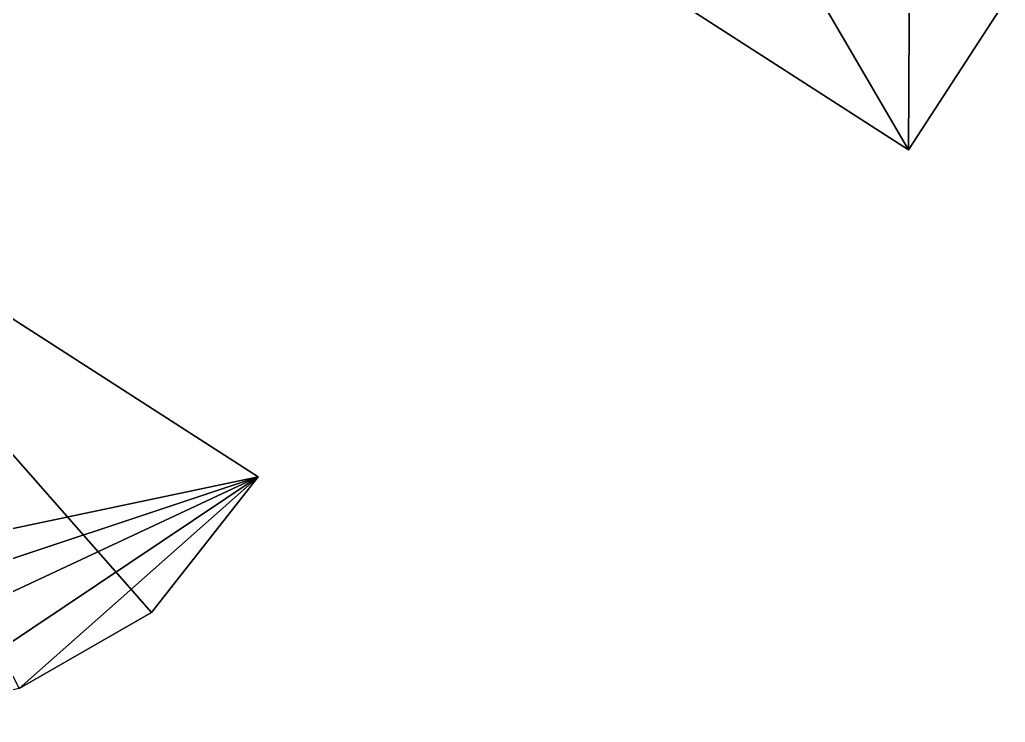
# Model space of a CAD drawing. Header units: metres. Extents: x -71 to 357, y -197 to 92.
# Drawn here: x 84.4 to 183.3, y -67.6 to 2.9 of the extents above; entities that cross this region are included whole.
import ezdxf

# ---------------------------------------------------------------- set-up
doc = ezdxf.new("R2010")
doc.units = ezdxf.units.M

msp = doc.modelspace()

# ---------------------------------------------------------------- linework, layer by layer
at = {"layer": 'Building Shading', "color": 195}
for points in [[(113.76953, 92.34123, 0.01), (84.46795, 47.22075, 0.01), (173.58987, -10.16639, 0.01)], [(113.76953, 92.34123, 0.01), (173.58987, -10.16639, 0.01), (183.28444, 4.76195, 0.01)], [(173.90221, 53.29061, 0.01), (173.58987, -10.16639, 0.01), (84.46795, 47.22075, 0.01)], [(173.90221, 53.29061, 0.01), (183.28444, 4.76195, 0.01), (173.58987, -10.16639, 0.01)], [(108.33925, -42.97226), (27.87789, -59.94089), (56.14882, -9.37668)], [(108.33925, -42.97226, 18), (27.87789, -59.94089, 18), (56.14882, -9.37668, 18)], [(56.14882, -9.37668), (84.36428, -64.22067), (97.63009, -56.57626)], [(56.14882, -9.37668), (97.63009, -56.57626), (108.33925, -42.97226)], [(56.14882, -9.37668, 18), (84.36428, -64.22067, 18), (97.63009, -56.57626, 18)], [(56.14882, -9.37668, 18), (97.63009, -56.57626, 18), (108.33925, -42.97226, 18)], [(108.33925, -42.97226, 18), (108.33925, -42.97226), (56.14882, -9.37668), (56.14882, -9.37668, 18)], [(56.14882, -9.37668, 18), (56.14882, -9.37668), (108.33925, -42.97226), (108.33925, -42.97226, 18)], [(108.33925, -42.97226), (40.71529, -65.47372), (27.87789, -59.94089)], [(108.33925, -42.97226, 18), (40.71529, -65.47372, 18), (27.87789, -59.94089, 18)], [(108.33925, -42.97226), (55.69039, -67.60251), (40.71529, -65.47372)], [(108.33925, -42.97226, 18), (55.69039, -67.60251, 18), (40.71529, -65.47372, 18)], [(108.33925, -42.97226), (72.81411, -66.75851), (55.69039, -67.60251)], [(108.33925, -42.97226, 18), (72.81411, -66.75851, 18), (55.69039, -67.60251, 18)], [(108.33925, -42.97226), (84.36428, -64.22067), (72.81411, -66.75851)], [(108.33925, -42.97226, 18), (84.36428, -64.22067, 18), (72.81411, -66.75851, 18)], [(108.33925, -42.97226), (97.63009, -56.57626), (84.36428, -64.22067)], [(108.33925, -42.97226, 18), (97.63009, -56.57626, 18), (84.36428, -64.22067, 18)], [(97.63009, -56.57626, 18), (97.63009, -56.57626), (108.33925, -42.97226), (108.33925, -42.97226, 18)], [(108.33925, -42.97226, 18), (108.33925, -42.97226), (97.63009, -56.57626), (97.63009, -56.57626, 18)], [(84.36428, -64.22067, 18), (84.36428, -64.22067), (97.63009, -56.57626), (97.63009, -56.57626, 18)], [(97.63009, -56.57626, 18), (97.63009, -56.57626), (84.36428, -64.22067), (84.36428, -64.22067, 18)]]:
    msp.add_3dface(points, dxfattribs=at)

doc.saveas('drawing.dxf')
